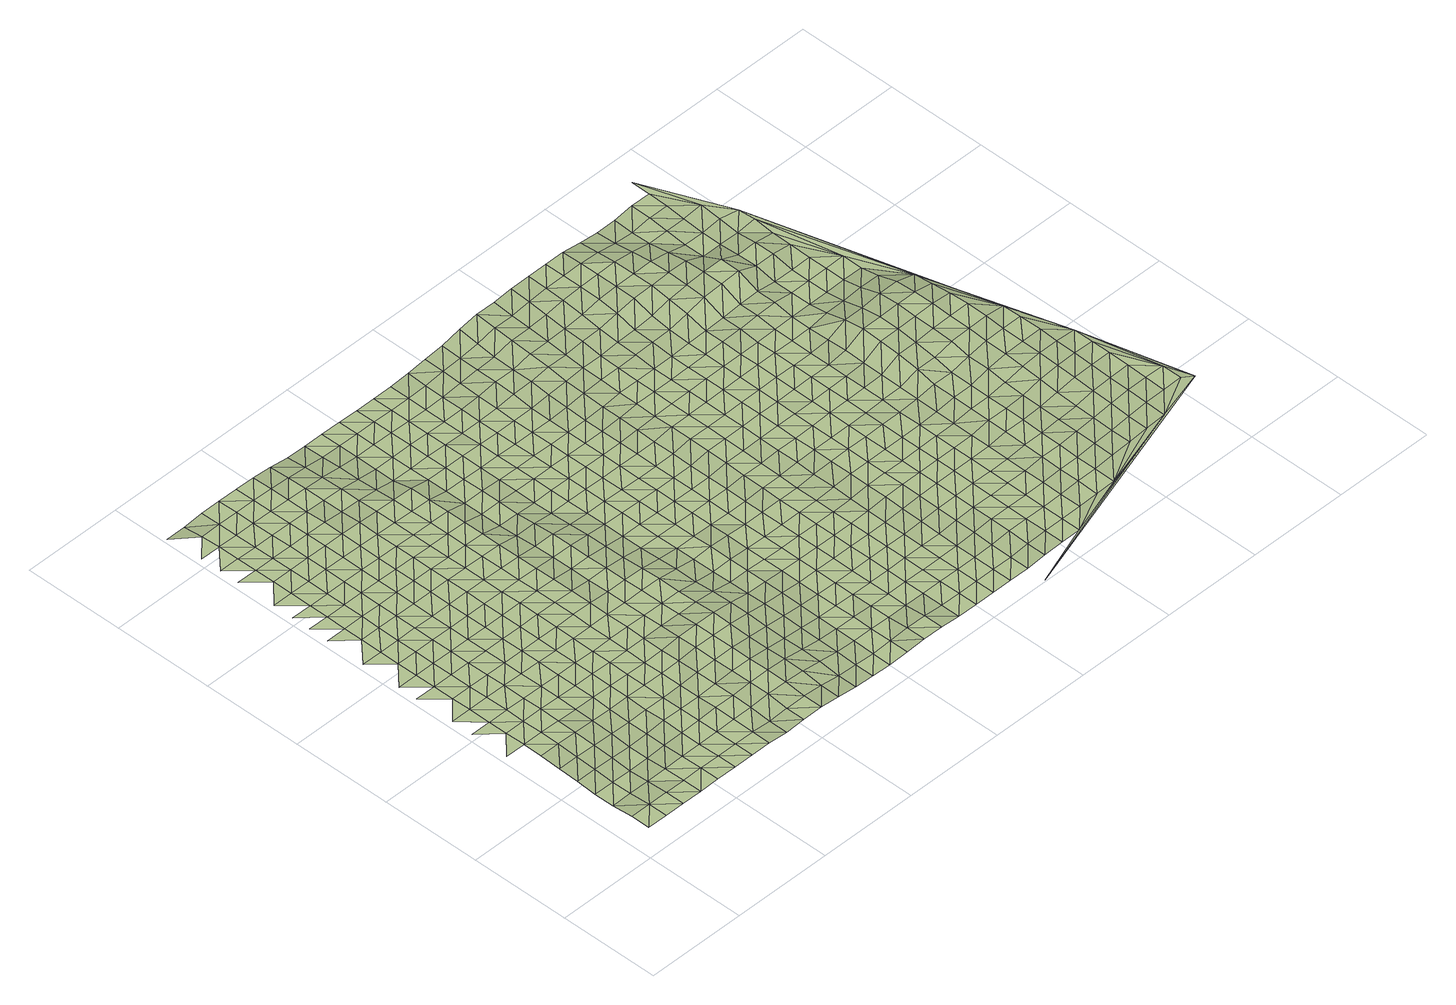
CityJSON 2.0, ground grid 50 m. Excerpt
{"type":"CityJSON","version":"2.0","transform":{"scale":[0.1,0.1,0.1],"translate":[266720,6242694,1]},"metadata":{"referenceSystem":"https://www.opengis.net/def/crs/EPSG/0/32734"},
"CityObjects":{
"terrain1":{"type":"TINRelief","geometry":[{"type":"CompositeSurface","lod":"1","boundaries":[[[0,1,2]],[[0,3,1]],[[2,4,0]],[[5,3,6]],[[7,3,0]],[[3,7,6]],[[0,4,8]],[[9,5,10]],[[5,6,10]],[[11,9,12]],[[13,7,0]],[[0,8,14]],[[15,16,17]],[[9,10,12]],[[18,19,11]],[[0,14,13]],[[6,7,20]],[[19,18,16]],[[21,17,22]],[[18,11,12]],[[7,13,20]],[[23,14,8]],[[10,6,24]],[[22,25,26]],[[27,17,16]],[[6,20,24]],[[18,28,16]],[[13,14,29]],[[30,12,10]],[[26,25,31]],[[27,22,17]],[[23,29,14]],[[16,28,27]],[[10,24,30]],[[18,12,32]],[[33,25,22]],[[13,34,20]],[[29,35,13]],[[36,31,37]],[[32,28,18]],[[27,33,22]],[[32,12,30]],[[13,35,34]],[[38,24,20]],[[37,39,40]],[[23,41,29]],[[31,25,42]],[[43,25,33]],[[28,44,27]],[[20,34,38]],[[32,45,28]],[[46,40,39]],[[41,35,29]],[[30,24,47]],[[42,37,31]],[[23,48,41]],[[25,43,42]],[[28,45,44]],[[49,33,27]],[[24,38,47]],[[50,32,30]],[[51,52,46]],[[34,35,53]],[[37,54,39]],[[44,49,27]],[[35,41,55]],[[56,37,42]],[[57,43,33]],[[32,50,45]],[[50,30,47]],[[52,51,58]],[[35,55,53]],[[37,56,54]],[[41,48,59]],[[34,60,38]],[[61,46,39]],[[33,49,57]],[[45,62,44]],[[42,43,63]],[[34,53,60]],[[45,50,62]],[[61,39,54]],[[58,64,65]],[[66,55,41]],[[67,47,38]],[[68,51,46]],[[43,57,63]],[[69,56,42]],[[41,59,66]],[[49,44,70]],[[71,44,62]],[[38,60,67]],[[72,73,64]],[[46,61,68]],[[74,50,47]],[[51,75,58]],[[42,63,69]],[[49,70,57]],[[55,76,53]],[[54,56,77]],[[71,70,44]],[[66,78,55]],[[79,72,80]],[[74,47,67]],[[51,68,75]],[[62,50,81]],[[64,58,82]],[[55,78,76]],[[56,69,77]],[[83,66,59]],[[53,84,60]],[[61,54,85]],[[62,81,71]],[[86,63,57]],[[64,82,72]],[[70,87,57]],[[80,88,89]],[[74,81,50]],[[75,82,58]],[[61,85,68]],[[53,76,84]],[[85,54,77]],[[90,78,66]],[[91,67,60]],[[63,86,69]],[[57,87,86]],[[89,88,92]],[[80,72,93]],[[90,66,83]],[[94,70,71]],[[81,95,71]],[[60,84,91]],[[93,72,82]],[[74,67,96]],[[69,97,77]],[[75,68,98]],[[85,99,68]],[[100,88,80]],[[76,78,101]],[[94,71,95]],[[78,90,102]],[[69,86,97]],[[103,104,92]],[[70,105,87]],[[100,80,93]],[[96,67,91]],[[68,99,98]],[[106,81,74]],[[107,82,75]],[[78,102,101]],[[90,83,108]],[[84,76,109]],[[110,85,77]],[[70,94,105]],[[111,103,112]],[[113,77,97]],[[86,87,114]],[[88,115,92]],[[116,88,100]],[[96,106,74]],[[98,107,75]],[[117,95,81]],[[118,93,82]],[[85,110,99]],[[76,101,109]],[[110,77,113]],[[111,112,119]],[[120,102,90]],[[91,84,121]],[[103,92,115]],[[87,105,114]],[[88,116,115]],[[97,86,122]],[[90,108,120]],[[81,106,117]],[[82,107,118]],[[123,94,95]],[[124,100,93]],[[91,121,96]],[[98,99,125]],[[84,109,121]],[[126,119,127]],[[128,112,103]],[[97,122,113]],[[122,86,114]],[[99,110,125]],[[94,123,105]],[[101,102,129]],[[123,95,117]],[[120,130,102]],[[118,124,93]],[[128,103,115]],[[131,116,100]],[[132,106,96]],[[119,112,133]],[[107,98,134]],[[102,130,129]],[[127,135,136]],[[121,137,96]],[[125,138,98]],[[139,120,108]],[[109,101,140]],[[141,114,105]],[[142,110,113]],[[100,124,131]],[[128,133,112]],[[122,143,113]],[[116,144,115]],[[107,134,118]],[[141,105,123]],[[132,96,137]],[[134,98,138]],[[145,117,106]],[[101,129,140]],[[142,113,143]],[[146,121,109]],[[144,128,115]],[[147,125,110]],[[127,119,148]],[[116,131,144]],[[133,149,119]],[[120,150,130]],[[151,122,114]],[[120,139,152]],[[106,132,145]],[[153,114,141]],[[123,117,154]],[[124,118,155]],[[127,148,135]],[[109,140,146]],[[134,156,118]],[[110,142,147]],[[119,149,148]],[[157,137,121]],[[158,138,125]],[[120,152,150]],[[151,114,153]],[[124,155,131]],[[130,159,129]],[[160,133,128]],[[161,143,122]],[[154,117,145]],[[155,118,156]],[[162,128,144]],[[163,141,123]],[[121,146,157]],[[125,147,158]],[[140,129,159]],[[132,137,164]],[[165,134,138]],[[130,150,159]],[[166,135,148]],[[128,162,160]],[[122,151,161]],[[152,139,167]],[[142,143,168]],[[133,169,149]],[[163,123,154]],[[132,164,145]],[[170,153,141]],[[144,131,171]],[[155,172,131]],[[164,137,157]],[[165,138,158]],[[173,156,134]],[[133,160,169]],[[168,143,161]],[[146,140,174]],[[175,147,142]],[[176,148,149]],[[159,177,140]],[[170,141,163]],[[131,172,171]],[[145,178,154]],[[150,152,179]],[[180,162,144]],[[181,151,153]],[[182,152,167]],[[134,165,173]],[[183,155,156]],[[178,145,164]],[[140,177,174]],[[168,175,142]],[[149,169,176]],[[184,166,148]],[[157,146,185]],[[186,158,147]],[[152,182,179]],[[181,153,170]],[[144,171,180]],[[154,187,163]],[[188,159,150]],[[160,162,189]],[[190,161,151]],[[183,156,173]],[[191,172,155]],[[187,154,178]],[[146,174,185]],[[148,176,184]],[[147,175,186]],[[188,177,159]],[[192,164,157]],[[169,160,189]],[[193,165,158]],[[150,179,188]],[[162,180,189]],[[151,181,190]],[[167,194,182]],[[163,195,170]],[[196,168,161]],[[155,183,191]],[[172,197,171]],[[195,163,187]],[[192,157,185]],[[193,158,186]],[[164,198,178]],[[199,173,165]],[[175,168,196]],[[196,161,190]],[[182,200,179]],[[201,174,177]],[[170,202,181]],[[171,197,180]],[[176,169,203]],[[177,188,204]],[[172,191,197]],[[169,189,205]],[[182,194,200]],[[164,192,198]],[[202,170,195]],[[165,193,199]],[[187,178,206]],[[207,183,173]],[[176,203,184]],[[186,175,208]],[[177,204,201]],[[169,205,203]],[[209,185,174]],[[181,210,190]],[[208,175,196]],[[179,211,188]],[[189,180,212]],[[178,198,206]],[[213,179,200]],[[207,173,199]],[[210,181,202]],[[197,214,180]],[[187,215,195]],[[216,191,183]],[[186,217,193]],[[174,201,209]],[[192,185,218]],[[190,219,196]],[[212,205,189]],[[179,213,211]],[[203,220,184]],[[180,214,212]],[[208,217,186]],[[188,221,204]],[[187,206,215]],[[183,207,216]],[[219,190,210]],[[200,194,222]],[[198,192,218]],[[202,195,223]],[[197,191,224]],[[199,193,225]],[[218,185,209]],[[208,196,226]],[[188,211,221]],[[217,225,193]],[[200,222,213]],[[227,201,204]],[[202,223,210]],[[228,203,205]],[[222,194,229]],[[195,215,223]],[[191,216,224]],[[226,196,219]],[[230,205,212]],[[207,199,231]],[[232,214,197]],[[198,233,206]],[[198,218,234]],[[204,221,227]],[[225,231,199]],[[205,230,228]],[[235,220,203]],[[236,209,201]],[[237,219,210]],[[217,208,238]],[[197,224,232]],[[239,208,226]],[[215,206,233]],[[216,207,240]],[[211,213,241]],[[242,212,214]],[[198,234,233]],[[222,243,213]],[[223,237,210]],[[231,240,207]],[[201,227,236]],[[203,228,235]],[[208,239,238]],[[218,209,244]],[[217,245,225]],[[213,243,241]],[[214,232,242]],[[221,211,246]],[[226,219,247]],[[248,230,212]],[[249,219,237]],[[250,222,229]],[[244,234,218]],[[215,251,223]],[[224,216,252]],[[215,233,253]],[[240,254,216]],[[244,209,236]],[[217,238,245]],[[231,225,255]],[[211,241,246]],[[219,249,247]],[[212,242,248]],[[222,250,243]],[[227,221,256]],[[257,239,226]],[[258,228,230]],[[250,229,259]],[[215,253,251]],[[216,254,252]],[[231,255,240]],[[260,237,223]],[[261,232,224]],[[225,245,255]],[[262,233,234]],[[244,263,234]],[[221,246,256]],[[226,247,257]],[[230,248,258]],[[243,264,241]],[[265,235,228]],[[236,227,266]],[[239,267,238]],[[251,260,223]],[[224,252,261]],[[262,253,233]],[[268,254,240]],[[269,242,232]],[[270,249,237]],[[234,263,262]],[[243,250,264]],[[245,238,267]],[[255,268,240]],[[227,256,266]],[[228,258,265]],[[239,257,267]],[[271,244,236]],[[242,269,248]],[[232,261,269]],[[237,260,270]],[[246,241,272]],[[249,273,247]],[[274,241,264]],[[275,250,259]],[[244,271,263]],[[251,253,276]],[[252,254,277]],[[278,254,268]],[[279,253,262]],[[271,236,266]],[[245,280,255]],[[247,273,257]],[[248,281,258]],[[241,274,272]],[[249,270,273]],[[245,267,282]],[[283,256,246]],[[252,277,261]],[[275,259,284]],[[254,278,277]],[[253,279,276]],[[269,281,248]],[[262,263,285]],[[264,250,286]],[[260,251,287]],[[245,282,280]],[[288,268,255]],[[265,258,289]],[[285,263,271]],[[246,272,283]],[[264,286,274]],[[261,290,269]],[[291,266,256]],[[260,287,270]],[[292,267,257]],[[250,275,286]],[[276,287,251]],[[273,293,257]],[[281,289,258]],[[280,288,255]],[[290,261,277]],[[294,278,268]],[[295,279,262]],[[292,282,267]],[[262,285,296]],[[256,283,291]],[[257,293,292]],[[271,266,297]],[[281,269,298]],[[289,299,265]],[[300,272,274]],[[273,270,301]],[[262,296,295]],[[268,288,294]],[[286,302,274]],[[298,269,290]],[[287,303,270]],[[275,284,304]],[[285,271,297]],[[305,276,279]],[[277,278,306]],[[297,266,291]],[[280,282,307]],[[274,302,300]],[[270,303,301]],[[308,282,292]],[[309,283,272]],[[273,310,293]],[[289,281,311]],[[304,284,312]],[[279,295,305]],[[278,294,306]],[[313,281,298]],[[314,296,285]],[[315,286,275]],[[277,316,290]],[[317,287,276]],[[282,308,307]],[[288,280,318]],[[314,285,297]],[[272,300,309]],[[273,301,310]],[[281,313,311]],[[289,319,299]],[[320,291,283]],[[293,321,292]],[[304,315,275]],[[317,276,305]],[[277,306,316]],[[295,296,322]],[[288,318,294]],[[286,323,302]],[[324,298,290]],[[325,303,287]],[[307,318,280]],[[314,322,296]],[[283,309,320]],[[289,311,319]],[[293,310,321]],[[297,291,326]],[[327,308,292]],[[286,315,323]],[[290,316,324]],[[287,317,325]],[[300,302,328]],[[295,329,305]],[[303,330,301]],[[331,313,298]],[[332,304,312]],[[326,314,297]],[[294,333,306]],[[295,322,329]],[[318,334,294]],[[326,291,320]],[[292,321,327]],[[335,307,308]],[[310,301,330]],[[302,323,328]],[[303,325,330]],[[298,324,331]],[[309,300,336]],[[316,306,333]],[[313,337,311]],[[332,312,338]],[[294,334,333]],[[339,315,304]],[[340,317,305]],[[341,305,329]],[[308,327,335]],[[314,342,322]],[[343,318,307]],[[319,311,337]],[[310,344,321]],[[345,314,326]],[[300,328,336]],[[313,331,337]],[[315,339,323]],[[320,309,346]],[[332,339,304]],[[340,305,341]],[[310,330,344]],[[324,316,347]],[[348,325,317]],[[314,345,342]],[[343,307,335]],[[316,333,349]],[[350,329,322]],[[351,334,318]],[[327,321,352]],[[309,336,346]],[[328,323,353]],[[354,326,320]],[[324,347,331]],[[319,337,355]],[[316,349,347]],[[317,340,348]],[[321,344,352]],[[332,338,356]],[[325,357,330]],[[350,322,342]],[[353,323,339]],[[318,343,351]],[[358,341,329]],[[334,359,333]],[[327,360,335]],[[354,320,346]],[[361,345,326]],[[330,357,344]],[[325,348,357]],[[327,352,360]],[[362,336,328]],[[340,341,358]],[[359,349,333]],[[331,363,337]],[[364,328,353]],[[329,350,358]],[[334,351,359]],[[347,365,331]],[[339,332,366]],[[356,367,332]],[[326,354,361]],[[342,345,368]],[[369,343,335]],[[363,355,337]],[[370,352,344]],[[328,364,362]],[[371,335,360]],[[331,365,363]],[[372,346,336]],[[348,340,373]],[[366,332,367]],[[370,344,357]],[[374,353,339]],[[375,347,349]],[[345,361,368]],[[369,335,371]],[[340,358,373]],[[376,349,359]],[[350,342,377]],[[378,351,343]],[[336,362,372]],[[354,346,379]],[[380,360,352]],[[374,339,366]],[[363,381,355]],[[349,376,375]],[[352,370,382]],[[383,367,356]],[[384,364,353]],[[350,377,358]],[[357,348,385]],[[386,365,347]],[[377,342,368]],[[343,369,378]],[[373,387,348]],[[354,379,361]],[[359,351,388]],[[379,346,372]],[[380,352,382]],[[389,371,360]],[[384,353,374]],[[348,387,385]],[[347,375,386]],[[390,362,364]],[[373,358,391]],[[357,392,370]],[[363,365,393]],[[351,378,388]],[[366,367,394]],[[369,371,389]],[[395,376,359]],[[383,396,367]],[[391,358,377]],[[360,380,389]],[[368,361,397]],[[363,393,381]],[[379,398,361]],[[364,384,390]],[[357,385,392]],[[365,386,393]],[[366,394,374]],[[399,372,362]],[[400,387,373]],[[370,401,382]],[[394,367,396]],[[359,388,395]],[[378,369,402]],[[403,375,376]],[[361,398,397]],[[400,373,391]],[[404,377,368]],[[369,389,402]],[[362,390,399]],[[370,392,401]],[[374,405,384]],[[406,379,372]],[[380,382,407]],[[408,381,393]],[[376,395,403]],[[383,409,396]],[[387,410,385]],[[411,386,375]],[[404,368,397]],[[394,405,374]],[[412,387,400]],[[379,406,398]],[[413,391,377]],[[378,414,388]],[[380,407,389]],[[402,415,378]],[[399,406,372]],[[407,382,401]],[[384,416,390]],[[392,385,410]],[[387,412,410]],[[375,403,411]],[[388,414,395]],[[386,417,393]],[[405,416,384]],[[377,404,413]],[[378,415,414]],[[418,397,398]],[[419,394,396]],[[402,389,420]],[[421,400,391]],[[422,396,409]],[[390,423,399]],[[408,393,417]],[[398,406,418]],[[420,389,407]],[[386,411,417]],[[395,424,403]],[[401,392,425]],[[419,396,422]],[[416,423,390]],[[413,421,391]],[[392,410,426]],[[427,415,402]],[[394,428,405]],[[429,412,400]],[[414,424,395]],[[404,397,430]],[[418,431,397]],[[427,402,420]],[[392,426,425]],[[432,406,399]],[[403,433,411]],[[434,407,401]],[[394,419,428]],[[435,408,417]],[[423,436,399]],[[400,421,429]],[[405,437,416]],[[404,430,413]],[[412,438,410]],[[430,397,431]],[[424,433,403]],[[439,422,409]],[[414,415,440]],[[441,415,427]],[[432,399,436]],[[434,401,425]],[[418,406,442]],[[438,426,410]],[[443,420,407]],[[405,428,437]],[[412,429,438]],[[423,416,444]],[[417,411,445]],[[446,439,409]],[[415,441,440]],[[433,447,411]],[[442,431,418]],[[419,422,448]],[[421,413,449]],[[414,450,424]],[[406,432,442]],[[430,451,413]],[[407,434,443]],[[452,427,420]],[[445,435,417]],[[416,437,444]],[[411,447,445]],[[428,419,448]],[[436,423,453]],[[421,449,429]],[[425,426,454]],[[448,422,439]],[[449,413,451]],[[414,440,450]],[[438,455,426]],[[433,424,456]],[[443,452,420]],[[457,430,431]],[[458,441,427]],[[459,431,442]],[[423,444,453]],[[426,455,454]],[[432,436,460]],[[434,425,461]],[[462,435,445]],[[424,450,456]],[[437,428,463]],[[438,429,464]],[[433,465,447]],[[457,431,459]],[[427,452,458]],[[428,448,466]],[[449,467,429]],[[439,446,468]],[[469,451,430]],[[434,461,443]],[[441,470,440]],[[460,436,453]],[[461,425,454]],[[471,442,432]],[[438,464,455]],[[428,466,463]],[[429,467,464]],[[433,456,465]],[[437,472,444]],[[450,440,470]],[[445,447,473]],[[468,446,474]],[[430,457,469]],[[441,458,470]],[[448,439,475]],[[476,449,451]],[[460,471,432]],[[477,459,442]],[[452,443,478]],[[455,479,454]],[[437,463,472]],[[461,480,443]],[[447,465,473]],[[475,466,448]],[[481,462,445]],[[444,482,453]],[[475,439,468]],[[476,451,469]],[[455,464,479]],[[452,478,458]],[[450,483,456]],[[484,467,449]],[[442,471,477]],[[478,443,480]],[[450,470,485]],[[486,457,459]],[[444,472,482]],[[445,473,481]],[[466,487,463]],[[488,460,453]],[[465,456,483]],[[489,461,454]],[[450,485,483]],[[449,476,484]],[[479,490,454]],[[464,467,491]],[[486,459,477]],[[466,475,487]],[[492,468,474]],[[493,469,457]],[[458,494,470]],[[478,495,458]],[[488,453,482]],[[489,454,490]],[[496,471,460]],[[497,480,461]],[[467,484,491]],[[472,463,498]],[[494,485,470]],[[499,479,464]],[[500,473,465]],[[492,474,501]],[[502,463,487]],[[458,495,494]],[[457,486,493]],[[465,483,503]],[[471,496,477]],[[504,475,468]],[[505,476,469]],[[496,460,488]],[[461,489,497]],[[506,478,480]],[[473,500,481]],[[463,502,498]],[[491,499,464]],[[465,503,500]],[[482,472,507]],[[508,490,479]],[[504,468,492]],[[505,469,493]],[[477,509,486]],[[487,475,510]],[[511,483,485]],[[512,484,476]],[[506,480,497]],[[513,485,494]],[[514,495,478]],[[477,496,509]],[[472,498,507]],[[479,499,508]],[[487,510,502]],[[488,482,515]],[[511,503,483]],[[516,489,490]],[[475,504,510]],[[481,500,517]],[[485,513,511]],[[476,505,512]],[[493,486,518]],[[484,519,491]],[[478,506,514]],[[520,492,501]],[[488,515,496]],[[494,495,521]],[[509,518,486]],[[515,482,507]],[[516,490,508]],[[522,497,489]],[[484,512,519]],[[498,502,523]],[[505,493,524]],[[525,499,491]],[[500,503,526]],[[520,501,527]],[[510,528,502]],[[495,514,521]],[[511,529,503]],[[530,509,496]],[[504,492,531]],[[532,513,494]],[[518,524,493]],[[489,516,522]],[[533,506,497]],[[530,496,515]],[[502,528,523]],[[525,491,519]],[[503,529,526]],[[517,500,534]],[[507,498,535]],[[512,505,536]],[[537,508,499]],[[531,492,520]],[[494,521,532]],[[509,538,518]],[[539,510,504]],[[513,540,511]],[[533,497,522]],[[524,536,505]],[[541,514,506]],[[516,508,537]],[[509,530,538]],[[498,523,535]],[[534,500,526]],[[499,525,537]],[[542,515,507]],[[511,540,529]],[[531,539,504]],[[513,532,540]],[[543,528,510]],[[544,524,518]],[[519,512,545]],[[506,533,541]],[[536,546,512]],[[520,527,547]],[[521,514,548]],[[522,516,549]],[[538,544,518]],[[542,507,535]],[[515,550,530]],[[519,545,525]],[[526,529,551]],[[510,539,543]],[[512,546,545]],[[537,549,516]],[[552,523,528]],[[521,548,532]],[[547,527,553]],[[514,541,548]],[[551,529,540]],[[554,531,520]],[[533,522,555]],[[536,524,556]],[[515,542,550]],[[557,524,544]],[[530,558,538]],[[525,559,537]],[[528,543,552]],[[549,555,522]],[[560,534,526]],[[532,561,540]],[[562,535,523]],[[554,520,547]],[[524,557,556]],[[559,525,545]],[[563,526,551]],[[541,533,564]],[[565,539,531]],[[536,566,546]],[[530,550,558]],[[548,561,532]],[[567,544,538]],[[568,549,537]],[[555,564,533]],[[523,552,562]],[[560,526,563]],[[542,535,569]],[[565,531,554]],[[536,556,566]],[[568,537,559]],[[570,543,539]],[[545,546,571]],[[572,551,540]],[[558,567,538]],[[540,561,573]],[[574,547,553]],[[550,542,569]],[[575,557,544]],[[576,548,541]],[[564,577,541]],[[569,535,562]],[[545,571,559]],[[549,578,555]],[[539,565,570]],[[546,566,571]],[[572,540,573]],[[549,568,579]],[[552,543,580]],[[548,576,561]],[[581,563,551]],[[574,553,582]],[[544,567,575]],[[541,577,576]],[[554,547,583]],[[557,584,556]],[[549,579,578]],[[558,550,585]],[[564,555,586]],[[587,568,559]],[[550,569,588]],[[543,570,580]],[[581,551,572]],[[554,583,565]],[[589,560,563]],[[561,590,573]],[[552,591,562]],[[566,556,584]],[[583,547,574]],[[557,575,584]],[[571,587,559]],[[550,588,585]],[[555,578,586]],[[576,590,561]],[[567,558,592]],[[564,593,577]],[[552,580,591]],[[589,563,581]],[[565,594,570]],[[569,562,595]],[[573,596,572]],[[568,597,579]],[[598,568,587]],[[567,592,575]],[[566,599,571]],[[585,592,558]],[[564,586,593]],[[583,594,565]],[[590,596,573]],[[566,584,600]],[[601,574,582]],[[595,588,569]],[[578,579,597]],[[576,577,602]],[[595,562,591]],[[568,598,597]],[[572,603,581]],[[566,600,599]],[[580,570,604]],[[605,587,571]],[[601,582,606]],[[594,607,570]],[[577,593,602]],[[596,603,572]],[[585,588,608]],[[609,583,574]],[[610,584,575]],[[611,590,576]],[[592,612,575]],[[578,613,586]],[[581,614,589]],[[588,595,608]],[[570,607,604]],[[578,597,615]],[[599,605,571]],[[583,609,594]],[[580,616,591]],[[610,600,584]],[[617,598,587]],[[609,574,601]],[[575,612,610]],[[576,602,611]],[[603,614,581]],[[593,586,613]],[[590,618,596]],[[578,615,613]],[[619,592,585]],[[608,620,585]],[[580,604,616]],[[587,605,617]],[[621,607,594]],[[622,595,591]],[[598,623,597]],[[614,624,589]],[[590,611,618]],[[625,602,593]],[[599,600,626]],[[603,596,627]],[[619,585,620]],[[609,621,594]],[[610,628,600]],[[601,606,629]],[[592,630,612]],[[623,615,597]],[[625,593,613]],[[622,591,616]],[[598,617,623]],[[607,631,604]],[[632,608,595]],[[600,628,626]],[[596,618,627]],[[605,599,633]],[[603,634,614]],[[607,621,631]],[[592,619,630]],[[609,601,635]],[[612,636,610]],[[611,602,637]],[[595,622,632]],[[638,602,625]],[[639,620,608]],[[640,613,615]],[[605,633,617]],[[623,641,615]],[[626,633,599]],[[603,627,634]],[[618,611,637]],[[624,614,642]],[[616,604,643]],[[610,636,628]],[[635,601,629]],[[644,604,631]],[[612,630,636]],[[602,638,637]],[[645,621,609]],[[608,632,639]],[[615,641,640]],[[646,629,606]],[[647,625,613]],[[648,619,620]],[[604,644,643]],[[614,634,642]],[[622,616,649]],[[626,628,650]],[[623,617,651]],[[635,645,609]],[[633,652,617]],[[653,631,621]],[[606,654,655]],[[625,647,638]],[[619,648,630]],[[618,656,627]],[[648,620,639]],[[647,613,640]],[[618,637,657]],[[650,628,636]],[[623,651,641]],[[649,616,643]],[[617,652,651]],[[658,632,622]],[[644,631,653]],[[634,627,656]],[[621,645,653]],[[618,657,656]],[[630,659,636]],[[660,633,626]],[[650,661,626]],[[662,635,629]],[[640,641,663]],[[637,638,664]],[[665,646,606]],[[649,658,622]],[[659,630,648]],[[647,666,638]],[[667,639,632]],[[668,643,644]],[[641,651,663]],[[660,626,661]],[[634,669,642]],[[664,657,637]],[[670,652,633]],[[662,629,646]],[[653,668,644]],[[638,666,664]],[[634,656,671]],[[645,635,672]],[[673,650,636]],[[632,658,667]],[[636,659,674]],[[648,639,675]],[[647,640,676]],[[677,640,663]],[[634,671,669]],[[633,660,670]],[[678,649,643]],[[651,652,679]],[[662,672,635]],[[680,643,668]],[[674,673,636]],[[653,645,681]],[[659,648,675]],[[676,666,647]],[[650,682,661]],[[657,683,656]],[[667,675,639]],[[676,640,677]],[[684,657,664]],[[658,649,678]],[[678,643,680]],[[652,670,679]],[[653,681,668]],[[685,663,651]],[[683,671,656]],[[672,681,645]],[[650,673,682]],[[657,684,683]],[[674,659,686]],[[687,660,661]],[[667,658,688]],[[662,646,689]],[[690,664,666]],[[659,675,686]],[[691,666,676]],[[679,685,651]],[[692,677,663]],[[668,693,680]],[[658,678,688]],[[687,661,682]],[[694,669,671]],[[695,670,660]],[[689,646,665]],[[681,693,668]],[[666,691,690]],[[696,671,683]],[[697,672,662]],[[698,684,664]],[[673,674,699]],[[663,685,692]],[[686,700,674]],[[675,667,701]],[[702,676,677]],[[688,703,667]],[[671,696,694]],[[660,687,695]],[[678,680,704]],[[682,673,699]],[[670,705,679]],[[662,689,697]],[[664,690,698]],[[693,706,680]],[[699,674,700]],[[707,681,672]],[[701,686,675]],[[683,684,708]],[[701,667,703]],[[692,702,677]],[[704,688,678]],[[709,691,676]],[[704,680,706]],[[670,695,705]],[[665,606,655]],[[687,682,710]],[[711,685,679]],[[697,707,672]],[[684,698,708]],[[681,712,693]],[[713,696,683]],[[676,702,709]],[[710,682,699]],[[714,689,665]],[[685,711,692]],[[686,715,700]],[[716,690,691]],[[717,686,701]],[[711,679,705]],[[688,718,703]],[[695,687,719]],[[720,688,704]],[[681,707,712]],[[683,708,713]],[[696,721,694]],[[690,716,698]],[[693,722,706]],[[686,717,715]],[[691,709,716]],[[710,719,687]],[[697,689,723]],[[699,700,724]],[[688,720,718]],[[725,701,703]],[[702,692,726]],[[711,727,692]],[[693,712,722]],[[696,713,721]],[[728,704,706]],[[724,710,699]],[[729,705,695]],[[689,714,723]],[[724,700,715]],[[719,730,695]],[[707,697,731]],[[702,726,709]],[[708,698,732]],[[725,703,718]],[[726,692,727]],[[716,733,698]],[[734,714,665]],[[735,717,701]],[[705,729,711]],[[728,706,722]],[[695,730,729]],[[736,720,704]],[[712,707,731]],[[708,732,713]],[[731,697,723]],[[698,733,732]],[[709,737,716]],[[719,710,738]],[[701,725,735]],[[739,710,724]],[[740,727,711]],[[715,717,741]],[[704,728,736]],[[737,709,726]],[[742,655,654]],[[718,720,743]],[[713,744,721]],[[740,711,729]],[[710,739,738]],[[733,716,745]],[[722,712,746]],[[719,747,730]],[[712,731,748]],[[717,735,741]],[[732,744,713]],[[749,723,714]],[[750,724,715]],[[720,736,743]],[[734,665,751]],[[745,716,737]],[[725,718,752]],[[753,726,727]],[[727,740,754]],[[712,748,746]],[[719,738,747]],[[728,722,755]],[[730,756,729]],[[749,714,734]],[[721,744,757]],[[750,715,741]],[[731,723,758]],[[725,752,735]],[[759,739,724]],[[760,732,733]],[[752,718,743]],[[753,727,754]],[[761,733,745]],[[728,755,736]],[[726,762,737]],[[756,740,729]],[[755,722,746]],[[730,747,756]],[[758,748,731]],[[732,760,744]],[[758,723,749]],[[724,750,759]],[[733,761,760]],[[739,763,738]],[[726,753,762]],[[655,751,665]],[[754,740,764]],[[741,735,765]],[[745,737,766]],[[752,767,735]],[[743,736,768]],[[748,769,746]],[[770,757,744]],[[747,738,763]],[[755,771,736]],[[764,740,756]],[[739,759,763]],[[748,758,769]],[[735,767,765]],[[737,762,766]],[[770,744,760]],[[772,749,734]],[[773,761,745]],[[750,741,774]],[[736,771,768]],[[753,754,775]],[[776,752,743]],[[777,756,747]],[[778,754,764]],[[779,755,746]],[[750,774,759]],[[734,751,772]],[[757,770,780]],[[745,766,773]],[[781,746,769]],[[774,741,765]],[[777,747,763]],[[782,758,749]],[[762,753,775]],[[752,776,767]],[[761,783,760]],[[776,743,768]],[[775,754,778]],[[755,779,771]],[[779,746,781]],[[784,764,756]],[[783,770,760]],[[782,749,772]],[[761,773,783]],[[785,756,777]],[[769,758,786]],[[787,765,767]],[[788,763,759]],[[774,789,759]],[[790,768,771]],[[764,784,778]],[[791,766,762]],[[767,776,787]],[[762,775,792]],[[785,784,756]],[[769,786,781]],[[771,779,790]],[[786,758,782]],[[759,789,788]],[[770,793,780]],[[766,791,773]],[[777,763,794]],[[762,792,791]],[[770,783,795]],[[772,751,796]],[[797,774,765]],[[787,798,765]],[[799,776,768]],[[775,778,800]],[[777,794,785]],[[790,801,768]],[[784,802,778]],[[770,795,793]],[[794,763,788]],[[803,779,781]],[[773,804,783]],[[796,751,655]],[[786,805,781]],[[797,765,798]],[[806,782,772]],[[800,792,775]],[[774,807,789]],[[799,768,801]],[[800,778,802]],[[791,804,773]],[[787,776,808]],[[803,781,805]],[[790,779,809]],[[784,785,810]],[[811,795,783]],[[806,772,796]],[[774,797,807]],[[794,812,785]],[[813,786,782]],[[808,798,787]],[[788,789,814]],[[776,799,808]],[[783,804,811]],[[809,801,790]],[[810,802,784]],[[792,815,791]],[[779,803,809]],[[816,792,800]],[[810,785,812]],[[782,806,813]],[[789,807,814]],[[793,795,817]],[[818,805,786]],[[819,794,788]],[[792,816,815]],[[811,820,795]],[[821,796,655]],[[804,791,822]],[[823,797,798]],[[824,798,808]],[[799,801,825]],[[826,800,802]],[[827,801,809]],[[828,802,810]],[[786,813,818]],[[795,820,817]],[[819,788,814]],[[803,805,829]],[[797,823,807]],[[822,811,804]],[[830,812,794]],[[822,791,815]],[[823,798,824]],[[806,796,831]],[[825,801,827]],[[826,802,828]],[[832,808,799]],[[833,816,800]],[[829,805,818]],[[794,819,830]],[[834,809,803]],[[807,835,814]],[[836,810,812]],[[837,820,811]],[[831,796,821]],[[838,813,806]],[[825,832,799]],[[800,826,833]],[[835,807,823]],[[837,811,822]],[[839,821,655]],[[840,824,808]],[[816,841,815]],[[829,834,803]],[[836,812,830]],[[842,827,809]],[[843,828,810]],[[817,820,844]],[[831,838,806]],[[845,818,813]],[[846,819,814]],[[808,832,840]],[[816,833,841]],[[847,814,835]],[[844,820,837]],[[848,822,815]],[[823,824,849]],[[809,834,842]],[[810,836,843]],[[850,825,827]],[[851,826,828]],[[813,838,845]],[[655,742,839]],[[846,814,847]],[[852,829,818]],[[853,830,819]],[[817,844,854]],[[815,841,848]],[[849,824,840]],[[855,831,821]],[[826,851,833]],[[856,835,823]],[[857,837,822]],[[850,827,842]],[[851,828,843]],[[858,832,825]],[[852,818,845]],[[819,846,853]],[[859,834,829]],[[838,831,855]],[[860,836,830]],[[844,837,857]],[[855,821,839]],[[856,823,849]],[[857,822,848]],[[832,858,840]],[[833,861,841]],[[862,847,835]],[[858,825,850]],[[834,859,842]],[[836,860,843]],[[838,855,845]],[[854,844,857]],[[859,829,852]],[[851,861,833]],[[860,830,853]],[[858,849,840]],[[846,847,862]],[[862,835,856]],[[859,850,842]],[[860,851,843]],[[855,852,845]],[[854,857,863]],[[864,848,841]],[[849,858,856]],[[742,855,839]],[[846,862,853]],[[865,841,861]],[[852,855,859]],[[850,859,858]],[[851,860,861]],[[848,864,857]],[[841,865,864]],[[742,859,855]],[[857,864,863]],[[856,858,862]],[[853,862,860]],[[859,862,858]],[[862,859,742]],[[861,860,865]],[[864,862,742]],[[862,865,860]],[[864,865,862]]]}]}
},
"vertices":[
[202,200,38],[102,200,38],[102,105,38],[102,305,31],[202,105,38],[102,405,28],[202,405,28],[202,305,31],[302,105,38],[102,505,36],[202,505,36],[102,605,42],[202,605,42],[302,305,31],[302,200,38],[2,805,49],[102,805,48],[102,905,47],[202,710,47],[102,710,47],[302,405,25],[2,1000,47],[102,1000,47],[403,105,37],[302,505,33],[102,1110,47],[2,1110,47],[202,905,47],[202,805,48],[403,200,37],[302,605,40],[102,1205,44],[302,710,43],[202,1000,47],[403,405,27],[403,305,33],[2,1310,43],[102,1310,43],[403,505,27],[102,1410,42],[2,1410,42],[503,200,39],[202,1205,44],[202,1110,47],[302,905,47],[302,805,46],[102,1510,42],[403,605,34],[503,105,39],[302,1000,46],[403,710,39],[102,1610,43],[2,1610,43],[503,405,33],[202,1410,42],[503,305,37],[202,1310,43],[302,1110,46],[102,1715,44],[603,105,40],[503,505,33],[202,1510,42],[403,805,43],[302,1205,43],[102,1810,45],[2,1810,44],[603,200,40],[503,605,32],[202,1610,43],[302,1310,42],[403,1000,44],[403,905,45],[102,1910,45],[2,1910,45],[503,710,38],[202,1715,44],[603,405,37],[302,1410,42],[603,305,36],[2,2005,45],[102,2005,45],[503,805,41],[202,1810,45],[703,105,41],[603,505,40],[302,1510,42],[403,1205,43],[403,1110,44],[102,2110,47],[2,2110,48],[703,200,41],[603,605,36],[102,2210,47],[202,1910,45],[503,1000,42],[503,905,42],[603,710,40],[403,1310,42],[302,1715,43],[302,1610,43],[202,2005,45],[703,405,39],[703,305,39],[102,2310,46],[2,2310,48],[503,1110,42],[603,805,40],[302,1810,44],[803,105,39],[703,505,37],[403,1510,42],[2,2410,45],[102,2410,45],[403,1410,41],[503,1205,42],[202,2210,47],[202,2110,47],[603,905,41],[302,1910,46],[102,2515,44],[803,200,39],[703,605,34],[503,1310,42],[603,1000,41],[302,2005,46],[403,1610,42],[2,2515,44],[102,2610,41],[202,2310,46],[803,405,43],[803,305,42],[302,2110,46],[703,805,37],[202,2410,44],[403,1810,44],[102,2710,28],[2,2710,28],[703,710,36],[403,1715,43],[903,105,31],[803,505,39],[603,1110,41],[503,1510,42],[503,1410,42],[302,2210,46],[703,905,39],[803,605,38],[503,1610,42],[202,2610,42],[202,2515,43],[903,305,41],[603,1310,43],[903,200,31],[603,1205,43],[703,1000,40],[403,2005,44],[403,1910,44],[803,710,36],[503,1715,42],[903,405,44],[302,2410,44],[603,1410,42],[302,2310,45],[703,1110,40],[803,805,35],[503,1810,42],[202,2710,39],[1003,105,38],[603,1510,42],[302,2515,43],[703,1205,44],[403,2210,46],[403,2110,46],[503,1910,43],[903,605,44],[603,1610,42],[302,2610,41],[903,505,42],[803,905,38],[1003,305,49],[403,2310,45],[703,1310,44],[1003,200,38],[503,2005,43],[302,2710,38],[903,710,39],[603,1715,42],[803,1000,41],[1003,405,50],[403,2410,43],[703,1410,43],[503,2110,44],[903,805,36],[603,1810,41],[1104,105,38],[803,1110,41],[703,1510,42],[503,2210,45],[903,905,38],[603,1910,41],[1104,200,38],[1003,605,46],[803,1205,44],[403,2610,40],[1003,505,48],[403,2515,42],[903,1000,40],[603,2005,41],[703,1610,42],[1003,710,46],[803,1310,45],[1104,405,50],[503,2410,40],[1104,305,49],[503,2310,44],[903,1110,40],[603,2110,42],[703,1715,41],[1003,805,45],[803,1410,43],[403,2710,37],[1104,505,48],[1204,200,29],[903,1205,43],[603,2210,42],[703,1810,40],[803,1510,42],[1104,605,46],[503,2610,38],[1204,105,29],[503,2515,39],[703,1910,40],[603,2310,37],[1003,1000,38],[1003,905,40],[503,2710,35],[1104,710,46],[903,1310,42],[803,1715,39],[803,1610,41],[703,2005,40],[1204,405,44],[603,2410,37],[1204,305,43],[1104,805,45],[803,1810,38],[1204,505,40],[903,1510,38],[603,2515,36],[903,1410,40],[1304,200,17],[1003,1205,37],[703,2210,37],[1003,1110,38],[703,2110,38],[803,1910,39],[1204,605,38],[903,1610,37],[603,2610,33],[1304,105,17],[1003,1310,34],[703,2310,34],[1104,1000,38],[1104,905,40],[1304,305,30],[603,2710,26],[1204,710,44],[903,1715,36],[803,2005,39],[703,2410,33],[1003,1410,32],[1204,805,46],[1304,505,28],[1003,1510,31],[1304,405,31],[1404,200,10],[1104,1205,37],[803,2210,34],[803,2110,36],[1104,1110,38],[903,1910,35],[703,2515,31],[903,1810,35],[1304,605,30],[1404,105,10],[1204,905,41],[1404,305,16],[1104,1310,34],[903,2005,35],[703,2610,25],[803,2310,26],[1304,710,34],[1003,1715,21],[1003,1610,30],[903,2110,33],[1204,1110,38],[1204,1000,38],[1304,805,35],[803,2410,20],[703,2710,13],[1404,505,20],[1104,1510,31],[1404,405,19],[1104,1410,32],[1504,200,6],[1204,1205,34],[903,2210,31],[1003,1910,15],[1003,1810,14],[1404,605,22],[1104,1610,30],[803,2610,13],[1504,105,6],[803,2515,20],[1304,905,31],[1504,305,9],[903,2310,10],[1204,1310,28],[1003,2005,15],[803,2710,9],[1404,710,22],[1104,1715,21],[1304,1000,24],[1504,405,11],[903,2410,9],[1204,1410,24],[1404,805,19],[1104,1810,14],[1504,505,12],[1304,1110,24],[1204,1510,22],[903,2515,10],[1604,200,10],[1003,2210,11],[1003,2110,13],[1104,1910,15],[1504,605,14],[903,2610,11],[1604,105,10],[1604,305,9],[1304,1310,13],[1304,1205,20],[1404,1000,12],[1104,2005,15],[1204,1610,16],[1404,905,14],[1504,710,16],[1003,2410,9],[1304,1410,12],[1003,2310,10],[1404,1110,12],[1104,2110,13],[1204,1715,10],[1604,405,12],[1504,805,15],[903,2710,9],[1704,105,17],[1304,1510,15],[1404,1205,11],[1104,2210,11],[1204,1810,9],[1504,905,14],[1604,605,7],[1003,2610,11],[1604,505,9],[1003,2515,10],[1704,305,6],[1704,200,17],[1504,1000,15],[1204,2005,9],[1304,1610,12],[1204,1910,9],[1604,710,8],[1404,1310,11],[1704,405,7],[1104,2410,10],[1104,2310,10],[1504,1110,15],[1204,2110,10],[1604,805,10],[1304,1810,10],[1003,2710,9],[1304,1715,10],[1804,105,16],[1704,505,7],[1404,1510,13],[1104,2515,9],[1404,1410,11],[1204,2210,10],[1304,1910,10],[1704,605,6],[1504,1205,11],[1404,1610,12],[1104,2610,9],[1804,305,6],[1204,2310,8],[1804,200,16],[1604,1000,10],[1604,905,10],[1704,710,6],[1504,1310,11],[1404,1715,11],[1304,2005,10],[1204,2410,7],[1604,1110,10],[1804,405,5],[1704,805,7],[1404,1810,11],[1104,2710,7],[1905,105,6],[1504,1510,9],[1204,2515,6],[1504,1410,10],[1604,1205,7],[1304,2210,9],[1304,2110,10],[1804,505,5],[1204,2610,6],[1704,905,6],[1905,305,5],[1404,1910,9],[1604,1310,7],[1905,200,6],[1804,605,6],[1304,2310,5],[1504,1715,8],[1504,1610,9],[1404,2005,9],[1905,405,5],[1604,1410,6],[1704,1110,6],[1704,1000,6],[1804,805,7],[1304,2410,5],[1504,1810,7],[1204,2710,6],[1804,710,6],[1905,505,6],[1604,1510,6],[2005,200,6],[1404,2210,6],[1404,2110,7],[1804,905,6],[1504,1910,6],[1905,605,6],[1304,2610,6],[2005,105,6],[1304,2515,5],[2005,305,5],[1704,1310,6],[1404,2310,6],[1704,1205,6],[1504,2005,6],[1905,710,6],[1604,1715,6],[1604,1610,6],[1404,2410,6],[1804,1110,6],[1504,2110,6],[1804,1000,6],[1905,805,6],[1604,1810,6],[1304,2710,6],[2005,505,6],[1704,1510,6],[1404,2515,6],[2005,405,5],[1704,1410,6],[2105,200,6],[1804,1205,6],[1504,2210,6],[1905,905,6],[2005,605,6],[1404,2610,9],[2105,105,6],[2105,305,5],[1804,1310,6],[1905,1000,8],[1604,2005,6],[1704,1610,6],[1604,1910,6],[1404,2710,13],[2005,710,6],[1504,2410,12],[1804,1410,6],[1504,2310,9],[1905,1110,8],[2105,405,5],[2005,805,6],[1704,1810,6],[1704,1715,6],[1804,1510,6],[2205,200,6],[1905,1205,12],[1604,2210,7],[1604,2110,6],[2005,905,6],[1704,1910,7],[2105,605,6],[1804,1610,7],[1504,2610,22],[2205,105,6],[2105,505,6],[1504,2515,16],[2205,305,5],[1905,1310,14],[1704,2005,7],[2105,710,7],[1804,1715,8],[2005,1000,8],[2205,405,6],[1604,2410,25],[1905,1410,18],[1604,2310,21],[1704,2110,11],[2105,805,9],[1804,1810,11],[1504,2710,25],[2005,1110,8],[1905,1510,21],[2305,200,6],[1704,2210,16],[1804,1910,15],[2205,605,11],[2005,1205,12],[1905,1610,23],[1604,2610,28],[2305,105,6],[2205,505,8],[1604,2515,26],[2105,905,12],[2305,305,9],[1704,2310,26],[1804,2005,15],[1604,2710,34],[2205,710,15],[2005,1310,14],[1905,1715,23],[2105,1000,16],[2305,405,13],[1704,2410,27],[1804,2110,23],[2205,805,18],[2305,505,16],[2105,1110,16],[2005,1510,21],[2005,1410,18],[2405,200,14],[1804,2210,25],[1905,1810,21],[2205,905,20],[1704,2515,30],[2305,605,18],[2405,105,14],[2405,305,18],[1905,1910,24],[2105,1310,19],[2105,1205,21],[2205,1000,21],[2005,1610,23],[1704,2710,57],[1804,2310,39],[2305,710,20],[1704,2610,40],[1905,2005,24],[2405,405,20],[2105,1410,22],[2205,1110,21],[2005,1715,23],[2305,805,21],[2405,505,20],[2105,1510,24],[1804,2515,56],[1804,2410,49],[2505,200,20],[2205,1205,22],[1905,2210,32],[1905,2110,28],[2005,1910,24],[2005,1810,21],[2405,605,20],[1804,2610,63],[2505,105,20],[2505,305,19],[2205,1310,20],[2305,1000,22],[2005,2005,24],[2105,1610,24],[2305,905,21],[1804,2710,73],[1905,2310,39],[2405,710,21],[2305,1110,22],[2005,2110,28],[2505,405,20],[2405,805,22],[1905,2410,49],[2105,1810,24],[2105,1715,25],[2205,1510,25],[2205,1410,23],[2605,200,20],[2005,2210,32],[1905,2515,56],[2505,605,22],[2205,1610,26],[2605,105,20],[2505,505,21],[2405,905,22],[2605,305,19],[2305,1310,22],[2005,2310,46],[2305,1205,23],[2105,2005,25],[1905,2610,63],[2105,1910,25],[2505,710,23],[2205,1715,27],[2005,2410,52],[2405,1110,23],[2405,1000,23],[2605,405,21],[2505,805,23],[2205,1810,28],[1905,2710,73],[2105,2110,33],[2305,1510,27],[2005,2515,61],[2305,1410,23],[2706,200,21],[2405,1205,25],[2605,505,22],[2505,905,23],[2305,1610,29],[2005,2610,73],[2706,305,20],[2405,1310,26],[2105,2310,51],[2105,2210,40],[2505,1000,24],[2205,2005,28],[2205,1910,28],[2005,2710,80],[2605,710,24],[2605,605,23],[2706,405,22],[2806,200,25],[2205,2110,37],[2505,1110,24],[2605,805,24],[2405,1410,26],[2305,1810,30],[2305,1715,30],[2706,505,23],[2305,5,6],[3306,305,60],[2105,2515,76],[2105,2410,63],[2605,905,25],[2505,1205,28],[2405,1610,31],[2405,1510,29],[2806,305,27],[2305,1910,31],[2205,2310,69],[2906,200,25],[2205,2210,42],[2605,1000,26],[2706,605,25],[2105,2710,82],[2405,1715,32],[2105,2610,81],[2806,405,29],[2505,1410,30],[2505,1310,29],[2605,1110,26],[2305,2110,40],[2305,2005,31],[2706,805,26],[2405,1810,31],[2706,710,25],[2806,505,32],[2505,1510,31],[2205,2515,84],[2205,2410,81],[2405,1910,34],[2605,1205,32],[2505,1610,31],[2706,905,29],[2906,305,27],[2305,2310,86],[2305,2210,52],[2405,2005,34],[2806,605,36],[2205,2710,84],[2505,1715,32],[2205,2610,84],[2906,405,29],[2305,2410,87],[2605,1410,32],[2605,1310,32],[2706,1110,32],[2405,2110,62],[2706,1000,32],[2806,805,41],[2505,1810,31],[2806,710,39],[2906,505,32],[2305,2515,87],[2405,2210,78],[2605,1510,32],[2505,1910,41],[2906,605,36],[2305,2610,87],[3006,305,35],[2706,1310,36],[2405,2310,91],[2706,1205,35],[2806,1000,45],[2605,1610,31],[2806,905,42],[2305,2710,82],[2906,710,39],[3006,405,38],[2706,1410,39],[2806,1110,45],[2505,2110,87],[2505,2005,41],[2906,805,41],[2605,1810,34],[2605,1715,32],[3006,505,41],[2405,2515,90],[2405,2410,91],[3106,305,43],[2806,1205,67],[2906,905,42],[2505,2210,91],[2706,1610,38],[2706,1510,45],[2605,1910,49],[2806,1310,82],[3560,375,61],[2906,1000,45],[2405,2610,81],[2505,2310,96],[3006,710,45],[2706,1715,33],[3006,605,43],[3106,405,45],[2806,1410,92],[3206,305,51],[2906,1110,45],[2605,2110,95],[2605,2005,49],[3006,805,48],[2706,1810,37],[2405,2710,68],[3106,505,48],[2806,1510,95],[2505,2515,79],[2505,2410,92],[2605,2210,95],[2806,1610,82],[2706,1910,54],[2906,1310,82],[2605,2310,92],[2906,1205,67],[3006,1000,68],[3106,605,52],[2505,2610,64],[3006,905,56],[3206,405,55],[2605,2410,75],[2906,1410,92],[2706,2110,98],[3006,1110,68],[2806,1715,52],[2706,2005,54],[3106,805,68],[2505,2710,59],[3106,710,59],[3206,505,61],[2605,2515,59],[2806,1910,40],[2806,1810,39],[3206,605,68],[3006,1205,89],[2906,1610,82],[2906,1510,95],[3106,905,78],[2706,2310,51],[2706,2210,98],[2605,2710,62],[2906,1715,52],[2605,2610,56],[3306,405,64],[3006,1410,97],[3006,1310,94],[3106,1110,85],[2806,2110,59],[3106,1000,85],[2806,2005,40],[3206,805,79],[2706,2410,51],[3206,710,74],[3306,505,69],[3006,1510,100],[3106,1205,94],[3206,905,84],[2906,1910,40],[2706,2515,61],[2906,1810,39],[3306,605,73],[3006,1610,94],[2806,2310,51],[2806,2210,58],[2706,2710,74],[3306,710,78],[3006,1715,61],[2706,2610,70],[3407,405,68],[2806,2410,51],[3106,1410,100],[3106,1310,97],[3206,1110,88],[2906,2110,59],[3206,1000,88],[2906,2005,40],[3306,805,82],[3006,1810,42],[3407,505,72],[3206,1205,96],[2906,2210,58],[3306,905,86],[3106,1510,101],[3006,1910,42],[2806,2515,61],[3407,605,76],[3507,405,69],[3206,1310,98],[2906,2310,48],[3306,1000,90],[3006,2005,42],[2806,2610,70],[3407,710,79],[3106,1715,62],[3106,1610,94],[2906,2410,60],[3206,1410,94],[3306,1110,90],[3006,2110,45],[3407,805,80],[3106,1810,43],[2806,2710,74],[3507,505,70],[3206,1510,82],[2906,2515,70],[3306,1205,87],[3407,905,79],[3106,1910,44],[3006,2210,46],[3206,1610,66],[2806,2805,77],[2989,2385,71],[3006,2310,58]
]}
